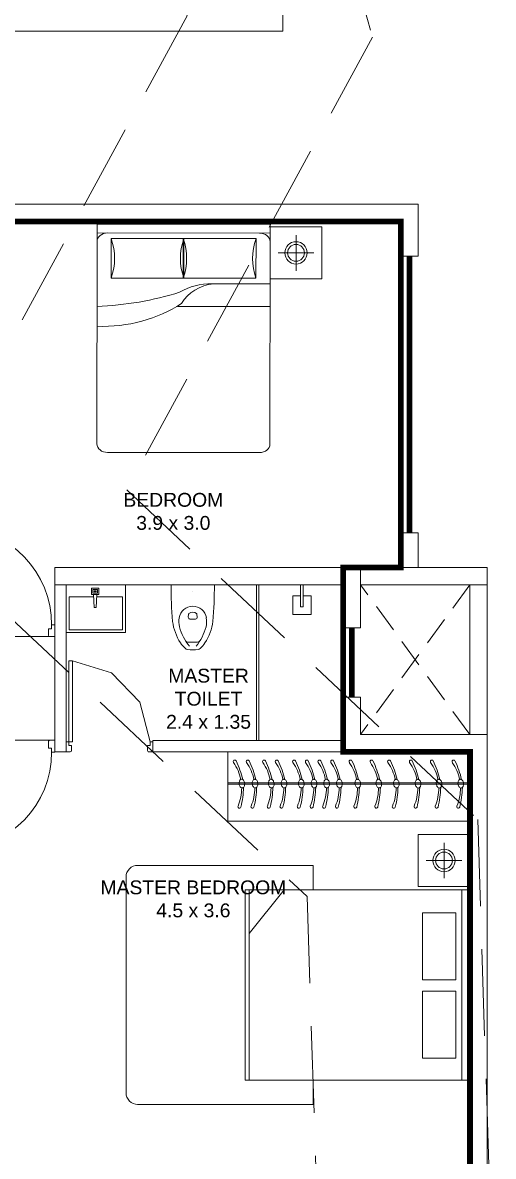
# Model space of a CAD drawing. Header units: inches. Extents: x 27644242 to 29761523, y -859349 to 216979.
# Drawn here: x 29116184 to 29120264, y -326492 to -316659 of the extents above; entities that cross this region are included whole.
import ezdxf

# ---------------------------------------------------------------- set-up
doc = ezdxf.new("R2010")
doc.units = ezdxf.units.IN
doc.header["$MEASUREMENT"] = 0
doc.set_wipeout_variables(frame=1)
for name, pattern in [('01-Xref Col Podium Lvl-1$0$HIDDEN', [0.375, 0.25, -0.125]), ('DASHED2', [0.375, 0.25, -0.125]), ('HIDDEN', [0.375, 0.25, -0.125])]:
    doc.linetypes.add(name, pattern=pattern)
doc.layers.get('Defpoints').update_dxf_attribs({"color": 8})
for name, color, linetype, lineweight in [('AHC-A-DUCT', 14, 'HIDDEN', 5), ('DOOR', 4, 'Continuous', 0), ('DOORS', 1, 'Continuous', 9), ('FURN', 250, 'Continuous', 0), ('RVA Site Boundary', 17, 'Continuous', 15), ('WALL', 7, 'Continuous', 20), ('WINDOW', 162, 'Continuous', 13)]:
    doc.layers.add(name, color=color, linetype=linetype, lineweight=lineweight)
doc.layers.add('text', color=7, linetype='Continuous')
doc.styles.add('AMITS', font='arial.ttf')

# ---------------------------------------------------------------- blocks, each defined once
blk = doc.blocks.new('A$C700F438C')
at = {"layer": 'FURN', "color": 8, "extrusion": (-6.65399e-08, 5.27913e-08, 1)}
for p, q in [((0.0734, 1.5, 0), (1.8303, 1.5001, 0)), ((1.98, 1.5001, 0), (1.53, 1.5001, 0)), ((1.98, 1.5001, 0), (1.53, 1.5001, 0)), ((1.98, 1.5001, 0), (1.53, 1.5001, 0)), ((1.9038, 1.5001, 0), (1.9039, 0.0001, 0)), ((0.0001, 0.0914, 0), (0, 1.4086, 0)), ((1.8548, 1.3782, 0), (1.5121, 1.3782, 0)), ((1.5121, 1.3782, 0), (1.5121, 0.7466, 0)), ((1.8548, 0.7466, 0), (1.8548, 1.3782, 0)), ((1.2673, 0.799, 0), (1.2673, 0.0001, 0)), ((1.5121, 0.122, 0), (1.5121, 0.7536, 0)), ((1.5121, 0.7536, 0), (1.8548, 0.7536, 0)), ((1.5121, 0.7466, 0), (1.8548, 0.7466, 0)), ((1.8548, 0.7536, 0), (1.8549, 0.122, 0)), ((1.4632, 0.503, 0), (1.4632, 0.0001, 0)), ((1.8549, 0.122, 0), (1.5121, 0.122, 0)), ((1.8304, 0.0001, 0), (0.0735, 0, 0)), ((1.9039, 0.0001, 0), (1.9801, 0.0001, 0))]:
    blk.add_line(p, q, dxfattribs=at)
at = {"layer": 'FURN', "linetype": 'Continuous', "lineweight": 0, "extrusion": (-6.65399e-08, 5.27913e-08, 1)}
blk.add_line((1.8304, 0.0001, 0), (1.9174, 0.0001, 0), dxfattribs=at)
at = {"layer": 'FURN', "color": 8, "extrusion": (6.65399e-08, -5.27913e-08, -1)}
for centre, major_axis, ratio, start_param, end_param in [((0.0735, 1.4086, 0), (0, -0.0914, 0), 0.803207, 1.570796, 3.141593), ((1.9589, 1.4544, 0), (0, -1.0771, 0), 0.803207, 0.880587, 1.613256), ((3.067, 1.6025, 0), (0.0001, -2.243, 0), 0.803207, 1.197175, 1.525138), ((1.8304, 1.4087, 0), (0, -0.0914, 0), 0.803207, 3.141593, 4.712389), ((1.6834, 2.1097, 0), (0, -0.762, 0), 0.803207, -0.283794, 0.283794), ((1.6835, 0.0151, 0), (0, -0.762, 0), 0.803207, 2.857799, 3.425387), ((0.6693, 0.0845, 0), (-0.7051, -0.6147, 0), 0.604617, 2.952061, 3.536756), ((-0.0315, 0.1903, 0), (-1.467, -0.4936, 0), 0.581007, 3.019706, 3.343381), ((0.0735, 0.0914, 0), (0, -0.0914, 0), 0.803207, 0, 1.570796), ((1.8304, 0.0915, 0), (0, -0.0914, 0), 0.803207, -1.570796, 0)]:
    blk.add_ellipse(centre, major_axis=major_axis, ratio=ratio, start_param=start_param, end_param=end_param, dxfattribs=at)
at = {"layer": 'FURN', "color": 8, "extrusion": (-6.65399e-08, 5.27913e-08, 1)}
for centre, start_param, end_param in [((1.6835, 1.4851, 0), -0.283794, 0.283794), ((1.6835, -0.6096, 0), 2.857799, 3.425387)]:
    blk.add_ellipse(centre, major_axis=(0, -0.762, 0), ratio=0.803207, start_param=start_param, end_param=end_param, dxfattribs=at)
blk = doc.blocks.new('BEDROOM')
at = {"layer": 'FURN', "linetype": 'Continuous', "extrusion": (-5.00305e-08, -8.66553e-08, 1)}
for p, q in [((1066.1, 501.3, 0), (1066.1, 192.6, 0)), ((911.7, 347, 0), (1220.4, 347, 0))]:
    blk.add_line(p, q, dxfattribs=at)
at = {"layer": 'FURN', "ltscale": 500}
blk.add_line((1314.6, 122.1, 0), (1315.2, -1377.9, 0), dxfattribs=at)
at = {"layer": 'FURN', "ltscale": 0.05, "extrusion": (-5.00305e-08, -8.66553e-08, 1), "elevation": 0}
blk.add_lwpolyline([(1291.1, 122), (841.1, 122), (841.1, 572), (1291.1, 572)], close=True, dxfattribs=at)
at = {"layer": 'FURN', "linetype": 'Continuous', "extrusion": (-5.00305e-08, -8.66553e-08, 1)}
for radius in [97, 72.8]:
    blk.add_circle((1066.1, 347, 0), radius, dxfattribs=at)
at = {"layer": 'FURN', "extrusion": (-3.01072e-07, 1.30707e-07, 1), "xscale": -1000.000000000015, "yscale": 1000.000000000015, "zscale": 1000.000000000007, "rotation": 180.0236273616612}
blk.add_blockref('A$C700F438C', (-665.5, 121.4, 0), dxfattribs=at)
blk = doc.blocks.new('A$C3D5F2F58')
at = {"color": 0, "linetype": 'ByBlock'}
blk.add_wipeout([(187.5, 0), (-187.5, 0), (-185.4, -124.8), (-182.6, -194.2), (-178.7, -263.3), (-175.9, -302), (-169.5, -348.6), (-150.7, -414.8), (-143.6, -432.7), (-131.4, -459.4), (-111.6, -495.4), (-106, -504.2), (-86.3, -529.7), (-71.8, -545.1), (-63.8, -552.7), (-55.8, -558), (-40.6, -562), (-22.7, -564.1), (3.1, -565), (29.6, -563.4), (46.7, -561), (55.8, -558), (74.2, -542.7), (100.9, -511.4), (135.4, -451.2), (158.3, -392.2), (171.2, -340), (178.9, -260.4), (185.1, -136.1), (187.4, -46)], dxfattribs=at)
for p, q in [((-187.5, 0), (187.5, 0)), ((0, -62.5), (0, -62.5)), ((-38.3, -282.4), (-35.8, -255.2)), ((35.8, -255.2), (38.3, -282.4)), ((-24.2, -298), (24.2, -298)), ((-42.5, -496.8), (42.5, -496.8))]:
    blk.add_line(p, q, dxfattribs=at)
at = {"color": 0, "linetype": 'ByBlock', "extrusion": (0, 0, -1)}
for centre, major_axis, ratio, start_param, end_param in [((3903, 5.3), (4087.6, 164.4), 0.940247, 3.100232, 3.182953), ((-3903, 5.4), (-4087.6, 164.4), 0.940247, 3.100232, 3.182953), ((0, -305.1), (84.4, 84.4), 1, 4.07333, 6.922251), ((86.9, -319.1), (146.6, 146.6), 1, 3.705861, 4.079165), ((-24.2, -283.7), (10, 10), 1, 2.356198, 4.018929), ((-27.3, -256), (6.03, 6.03), 1, 4.01894, 4.852375), ((0, -292.3), (-38.2, 38.2), 1, 0.139988, 1.430816), ((24.2, -283.7), (-10, 10), 1, 2.264265, 3.926995), ((27.3, -256), (6.03, 6.03), 1, -0.139979, 0.693472), ((-86.9, -319.1), (-146.6, 146.6), 1, 2.204028, 2.577331), ((275.8, -257.5), (321.4, 321.4), 1, 3.353441, 3.79389), ((326.3, -245.8), (-323.4, 323.4), 1, 4.816657, 5.23508), ((-326.3, -245.8), (-323.4, 323.4), 1, 2.618909, 3.037332), ((-275.8, -257.5), (-321.4, 321.4), 1, 2.489302, 2.929752), ((-42.5, -474.1), (16.1, 16.1), 1, 2.356198, 3.387836), ((42.5, -474.1), (16.1, 16.1), 1, 1.324559, 2.356198), ((119.3, -350.5), (192.8, 192.8), 1, 3.092098, 3.328462), ((-40.9, -527.4), (24.1, 24.1), 1, 2.528301, 3.092099), ((0, -292.3), (-192.8, 192.8), 1, 3.75489, 4.099099), ((40.9, -527.4), (24.1, 24.1), 1, 1.620298, 2.184095), ((-119.3, -350.5), (192.8, 192.8), 1, 1.383935, 1.620298)]:
    blk.add_ellipse(centre, major_axis=major_axis, ratio=ratio, start_param=start_param, end_param=end_param, dxfattribs=at)
blk = doc.blocks.new('A$C3E645E75')
at = {"extrusion": (0, 0, -1), "zscale": -0.9999999999999998, "rotation": 179.9999999999989}
blk.add_blockref('A$C3D5F2F58', (0, 0), dxfattribs=at)
blk = doc.blocks.new('A$C3C731254-flat-1')
at = {"layer": 'FURN'}
for p, q in [((-77430.4, -2820), (-77430.7, -2801.7)), ((-77430.4, -2801.7), (-77317.9, -2797)), ((-77430.4, -2820), (-77317.9, -2824.7))]:
    blk.add_line(p, q, dxfattribs=at)
for points in [[(-77233.3, -3060.6), (-77647.7, -3060.6), (-77647.7, -2547.5), (-77233.3, -2547.5)], [(-77262.7, -2843), (-77262.7, -2778.3), (-77317.9, -2778.3), (-77317.9, -2843)], [(-77275, -2830.8), (-77275, -2790.5), (-77305.7, -2790.5), (-77305.7, -2830.8)], [(-77287.2, -2818.6), (-77287.2, -2802.7), (-77293.4, -2802.7), (-77293.4, -2818.6)]]:
    blk.add_lwpolyline(points, close=True, dxfattribs=at)
blk.add_lwpolyline([(-77338.5, -2823.8), (-77338.5, -3036.2), (-77623.2, -3036.2), (-77623.2, -2571.9), (-77338.5, -2571.9), (-77338.5, -2797.8)], dxfattribs=at)
blk = doc.blocks.new('A$C3A956F37-flat-1')
at = {"layer": 'FURN'}
blk.add_line((-168.3, 90.2), (0, 90.2), dxfattribs=at)
for points in [[(-97.1, 66.7), (-97.1, 0), (-258.5, 0), (-258.5, 161.4), (-97.1, 161.4), (-97.1, 90.2)], [(0, 67.1), (-191.4, 67.1), (-191.4, 90.2), (-168.3, 90.2)]]:
    blk.add_lwpolyline(points, dxfattribs=at)
blk = doc.blocks.new('1')
at = {"layer": 'FURN'}
for p, q in [((-479.4, 2011, 0), (121.5, 2011.2, 0)), ((-478.5, 2011, 0), (-478.5, -89, 0)), ((-210.1, 2011.1, 0), (-209.6, -89, 0)), ((-198.1, 2011.1, 0), (-197.6, -88.9, 0)), ((121.5, 2011.2, 0), (121.5, -88.8, 0)), ((-478.6, -89, 0), (122.3, -88.8, 0))]:
    blk.add_line(p, q, dxfattribs=at)
at = {"layer": 'FURN', "extrusion": (-6.40542e-09, 9.36485e-09, 1)}
for points in [[(-166.1, 1884.4, 0.144333), (-167.8, 1893.3, 0.107177), (-175.4, 1902.7, 0.077818), (-186.5, 1909, 0.065016), (-201.4, 1912.6, 0.065016), (-216.7, 1912.1, 0.077818), (-228.9, 1908.2, 0.107177), (-238.3, 1900.6, 0.144333), (-241.7, 1892.2, 0.144333), (-240.1, 1883.3, 0.107177), (-232.4, 1873.9, 0.077818), (-221.3, 1867.6, 0.065016), (-206.4, 1864, 0.065016), (-191.1, 1864.5, 0.077818), (-178.9, 1868.4, 0.107177), (-169.5, 1876, 0.144333)], [(-166, 1770.8, 0.144333), (-167.7, 1779.7, 0.107177), (-175.4, 1789.1, 0.077818), (-186.5, 1795.5, 0.065016), (-201.4, 1799, 0.065016), (-216.7, 1798.6, 0.077818), (-228.8, 1794.6, 0.107177), (-238.2, 1787, 0.144333), (-241.7, 1778.6, 0.144333), (-240, 1769.7, 0.107177), (-232.4, 1760.3, 0.077818), (-221.3, 1754, 0.065016), (-206.4, 1750.5, 0.065016), (-191.1, 1750.9, 0.077818), (-178.9, 1754.8, 0.107177), (-169.5, 1762.4, 0.144333)], [(-166.1, 1629.9, 0.144333), (-167.8, 1638.8, 0.107177), (-175.4, 1648.2, 0.077818), (-186.5, 1654.5, 0.065016), (-201.4, 1658.1, 0.065016), (-216.7, 1657.6, 0.077818), (-228.9, 1653.7, 0.107177), (-238.3, 1646.1, 0.144333), (-241.7, 1637.7, 0.144333), (-240.1, 1628.8, 0.107177), (-232.4, 1619.4, 0.077818), (-221.3, 1613.1, 0.065016), (-206.4, 1609.5, 0.065016), (-191.1, 1610, 0.077818), (-178.9, 1613.9, 0.107177), (-169.5, 1621.5, 0.144333)], [(-166, 1519.3, 0.144333), (-167.7, 1528.2, 0.107177), (-175.4, 1537.6, 0.077818), (-186.5, 1544, 0.065016), (-201.4, 1547.5, 0.065016), (-216.7, 1547.1, 0.077818), (-228.8, 1543.1, 0.107177), (-238.2, 1535.5, 0.144333), (-241.7, 1527.1, 0.144333), (-240, 1518.2, 0.107177), (-232.4, 1508.8, 0.077818), (-221.3, 1502.5, 0.065016), (-206.4, 1499, 0.065016), (-191.1, 1499.4, 0.077818), (-178.9, 1503.3, 0.107177), (-169.5, 1510.9, 0.144333)], [(-166.1, 1369.4, 0.144333), (-167.8, 1378.3, 0.107177), (-175.4, 1387.7, 0.077818), (-186.5, 1394, 0.065016), (-201.4, 1397.6, 0.065016), (-216.7, 1397.1, 0.077818), (-228.9, 1393.2, 0.107177), (-238.3, 1385.6, 0.144333), (-241.7, 1377.2, 0.144333), (-240.1, 1368.3, 0.107177), (-232.4, 1358.9, 0.077818), (-221.3, 1352.6, 0.065016), (-206.4, 1349, 0.065016), (-191.1, 1349.5, 0.077818), (-178.9, 1353.4, 0.107177), (-169.5, 1361, 0.144333)], [(-166, 1258.8, 0.144333), (-167.7, 1267.7, 0.107177), (-175.4, 1277.1, 0.077818), (-186.5, 1283.5, 0.065016), (-201.4, 1287, 0.065016), (-216.7, 1286.6, 0.077818), (-228.8, 1282.6, 0.107177), (-238.2, 1275, 0.144333), (-241.7, 1266.6, 0.144333), (-240, 1257.7, 0.107177), (-232.4, 1248.3, 0.077818), (-221.3, 1242, 0.065016), (-206.4, 1238.5, 0.065016), (-191.1, 1238.9, 0.077818), (-178.9, 1242.8, 0.107177), (-169.5, 1250.4, 0.144333)], [(-166, 1150, 0.144333), (-167.7, 1159, 0.107177), (-175.3, 1168.3, 0.077818), (-186.4, 1174.7, 0.065016), (-201.3, 1178.2, 0.065016), (-216.6, 1177.8, 0.077818), (-228.8, 1173.8, 0.107177), (-238.2, 1166.2, 0.144333), (-241.6, 1157.8, 0.144333), (-240, 1148.9, 0.107177), (-232.3, 1139.5, 0.077818), (-221.2, 1133.2, 0.065016), (-206.3, 1129.7, 0.065016), (-191, 1130.1, 0.077818), (-178.8, 1134, 0.107177), (-169.4, 1141.6, 0.144333)], [(-165.9, 1039.5, 0.144333), (-167.6, 1048.4, 0.107177), (-175.3, 1057.7, 0.077818), (-186.4, 1064.1, 0.065016), (-201.3, 1067.6, 0.065016), (-216.6, 1067.2, 0.077818), (-228.8, 1063.3, 0.107177), (-238.2, 1055.6, 0.144333), (-241.6, 1047.2, 0.144333), (-239.9, 1038.3, 0.107177), (-232.3, 1028.9, 0.077818), (-221.2, 1022.6, 0.065016), (-206.3, 1019.1, 0.065016), (-191, 1019.5, 0.077818), (-178.8, 1023.4, 0.107177), (-169.4, 1031.1, 0.144333)], [(-165.9, 880.1, 0.144333), (-167.5, 889, 0.107177), (-175.2, 898.4, 0.077818), (-186.3, 904.7, 0.065016), (-201.2, 908.2, 0.065016), (-216.5, 907.8, 0.077818), (-228.7, 903.9, 0.107177), (-238.1, 896.3, 0.144333), (-241.5, 887.9, 0.144333), (-239.9, 879, 0.107177), (-232.2, 869.6, 0.077818), (-221.1, 863.2, 0.065016), (-206.2, 859.7, 0.065016), (-190.9, 860.1, 0.077818), (-178.7, 864.1, 0.107177), (-169.3, 871.7, 0.144333)], [(-165.8, 697.8, 0.144333), (-167.5, 706.8, 0.107177), (-175.1, 716.1, 0.077818), (-186.2, 722.5, 0.065016), (-201.1, 726, 0.065016), (-216.4, 725.6, 0.077818), (-228.6, 721.6, 0.107177), (-238, 714, 0.144333), (-241.4, 705.6, 0.144333), (-239.8, 696.7, 0.107177), (-232.1, 687.3, 0.077818), (-221, 681, 0.065016), (-206.1, 677.5, 0.065016), (-190.8, 677.9, 0.077818), (-178.6, 681.8, 0.107177), (-169.2, 689.4, 0.144333)], [(-165.7, 545.6, 0.144333), (-167.4, 554.5, 0.107177), (-175, 563.9, 0.077818), (-186.2, 570.2, 0.065016), (-201.1, 573.7, 0.065016), (-216.3, 573.3, 0.077818), (-228.5, 569.4, 0.107177), (-237.9, 561.8, 0.144333), (-241.4, 553.4, 0.144333), (-239.7, 544.5, 0.107177), (-232.1, 535.1, 0.077818), (-220.9, 528.7, 0.065016), (-206.1, 525.2, 0.065016), (-190.8, 525.6, 0.077818), (-178.6, 529.6, 0.107177), (-169.2, 537.2, 0.144333)], [(-165.6, 357.3, 0.144333), (-167.3, 366.3, 0.107177), (-175, 375.6, 0.077818), (-186.1, 382, 0.065016), (-201, 385.5, 0.065016), (-216.3, 385.1, 0.077818), (-228.5, 381.1, 0.107177), (-237.9, 373.5, 0.144333), (-241.3, 365.1, 0.144333), (-239.6, 356.2, 0.107177), (-232, 346.8, 0.077818), (-220.9, 340.5, 0.065016), (-206, 337, 0.065016), (-190.7, 337.4, 0.077818), (-178.5, 341.3, 0.107177), (-169.1, 348.9, 0.144333)], [(-165.6, 175.1, 0.144333), (-167.2, 184, 0.107177), (-174.9, 193.4, 0.077818), (-186, 199.7, 0.065016), (-200.9, 203.2, 0.065016), (-216.2, 202.8, 0.077818), (-228.4, 198.9, 0.107177), (-237.8, 191.3, 0.144333), (-241.2, 182.9, 0.144333), (-239.6, 174, 0.107177), (-231.9, 164.6, 0.077818), (-220.8, 158.2, 0.065016), (-205.9, 154.7, 0.065016), (-190.6, 155.1, 0.077818), (-178.4, 159.1, 0.107177), (-169, 166.7, 0.144333)], [(-165.5, -12.9, 0.144333), (-167.1, -4, 0.107177), (-174.8, 5.4, 0.077818), (-185.9, 11.7, 0.065016), (-200.8, 15.2, 0.065016), (-216.1, 14.8, 0.077818), (-228.3, 10.9, 0.107177), (-237.7, 3.3, 0.144333), (-241.1, -5.1, 0.144333), (-239.5, -14, 0.107177), (-231.8, -23.4, 0.077818), (-220.7, -29.8, 0.065016), (-205.8, -33.3, 0.065016), (-190.5, -32.9, 0.077818), (-178.3, -28.9, 0.107177), (-168.9, -21.3, 0.144333)]]:
    blk.add_lwpolyline(points, format="xyb", close=True, dxfattribs=at)
for points in [[(-171.2, 1874.1, 0.057952), (-0.6, 1897.3, 1.08017), (-9.1, 1922.2, -0.102886), (-166.6, 1890.3, -0.821198)], [(-171.2, 1760.5, 0.057952), (-0.6, 1783.7, 1.08017), (-9, 1808.7, -0.102886), (-166.5, 1776.7, -0.821198)], [(-171.2, 1619.6, 0.057952), (-0.6, 1642.8, 1.08017), (-9.1, 1667.7, -0.102886), (-166.6, 1635.8, -0.821198)], [(-171.2, 1509, 0.057952), (-0.6, 1532.2, 1.08017), (-9, 1557.2, -0.102886), (-166.5, 1525.2, -0.821198)], [(-171.2, 1359.1, 0.057952), (-0.6, 1382.3, 1.08017), (-9.1, 1407.2, -0.102886), (-166.6, 1375.3, -0.821198)], [(-171.2, 1248.5, 0.057952), (-0.6, 1271.7, 1.08017), (-9, 1296.7, -0.102886), (-166.5, 1264.7, -0.821198)], [(-171.1, 1139.7, 0.057952), (-0.5, 1163, 1.08017), (-9, 1187.9, -0.102886), (-166.5, 1155.9, -0.821198)], [(-171.1, 1029.1, 0.057952), (-0.5, 1052.4, 1.08017), (-8.9, 1077.3, -0.102886), (-166.4, 1045.4, -0.821198)], [(-171, 869.8, 0.057952), (-0.4, 893, 1.08017), (-8.9, 917.9, -0.102886), (-166.4, 886, -0.821198)], [(-170.9, 687.5, 0.057952), (-0.3, 710.7, 1.08017), (-8.8, 735.7, -0.102886), (-166.3, 703.7, -0.821198)], [(-170.9, 535.3, 0.057952), (-0.2, 558.5, 1.08017), (-8.7, 583.4, -0.102886), (-166.2, 551.5, -0.821198)], [(-170.8, 347, 0.057952), (-0.2, 370.2, 1.08017), (-8.6, 395.2, -0.102886), (-166.1, 363.2, -0.821198)], [(-170.7, 164.8, 0.057952), (-0.1, 188, 1.08017), (-8.6, 212.9, -0.102886), (-166.1, 181, -0.821198)], [(-170.6, -23.2, 0.057952), (0, 0, 1.08017), (-8.5, 24.9, -0.102886), (-166, -7, -0.821198)]]:
    blk.add_lwpolyline(points, format="xyb", dxfattribs=at)
for centre, radius, start, end in [((-395.3, 1950.4, 0), 13.2, 55.02116, 243.84954), ((-72.6, 2607.6, 0), 745.3, 243.84974, 257.11662), ((-161.5, 2284.6, 0), 394.6, 235.02139, 258.51845), ((-395.2, 1836.9, 0), 13.2, 55.02116, 243.84954), ((-72.6, 2494, 0), 745.3, 243.84974, 257.11662), ((-161.5, 2171, 0), 394.6, 235.02139, 258.51845), ((-395.3, 1695.9, 0), 13.2, 55.02116, 243.84954), ((-72.6, 2353.1, 0), 745.3, 243.84974, 257.11662), ((-161.5, 2030.1, 0), 394.6, 235.02139, 258.51845), ((-395.2, 1585.4, 0), 13.2, 55.02116, 243.84954), ((-72.6, 2242.5, 0), 745.3, 243.84974, 257.11662), ((-161.5, 1919.5, 0), 394.6, 235.02139, 258.51845), ((-395.3, 1435.4), 13.2, 55.02116, 243.84954), ((-72.6, 2092.6), 745.3, 243.84974, 257.11662), ((-161.5, 1769.6), 394.6, 235.02139, 258.51845), ((-395.2, 1324.9), 13.2, 55.02116, 243.84954), ((-72.6, 1982), 745.3, 243.84974, 257.11662), ((-161.5, 1659), 394.6, 235.02139, 258.51845), ((-395.2, 1216.1), 13.2, 55.02116, 243.84954), ((-72.5, 1873.2), 745.3, 243.84974, 257.11662), ((-161.4, 1550.2), 394.6, 235.02139, 258.51845), ((-395.2, 1105.5), 13.2, 55.02116, 243.84954), ((-72.5, 1762.6), 745.3, 243.84974, 257.11662), ((-161.4, 1439.6), 394.6, 235.02139, 258.51845), ((-395.1, 946.1), 13.2, 55.02116, 243.84954), ((-72.4, 1603.3), 745.3, 243.84974, 257.11662), ((-161.3, 1280.3), 394.6, 235.02139, 258.51845), ((-395, 763.9), 13.2, 55.02116, 243.84954), ((-72.3, 1421), 745.3, 243.84974, 257.11662), ((-161.2, 1098), 394.6, 235.02139, 258.51845), ((-394.9, 611.6), 13.2, 55.02116, 243.84954), ((-72.3, 1268.8), 745.3, 243.84974, 257.11662), ((-161.2, 945.8), 394.6, 235.02139, 258.51845), ((-394.9, 423.4), 13.2, 55.02116, 243.84954), ((-72.2, 1080.5), 745.3, 243.84974, 257.11662), ((-161.1, 757.5), 394.6, 235.02139, 258.51845), ((-394.8, 241.1), 13.2, 55.02116, 243.84954), ((-72.1, 898.3), 745.3, 243.84974, 257.11662), ((-161, 575.3), 394.6, 235.02139, 258.51845), ((-394.7, 53.1), 13.2, 55.02116, 243.84954), ((-72, 710.3), 745.3, 243.84974, 257.11662), ((-160.9, 387.3), 394.6, 235.02139, 258.51845)]:
    blk.add_arc(centre, radius, start, end, dxfattribs=at)
blk = doc.blocks.new('edddew234')
at = {"layer": 'FURN', "linetype": 'Continuous', "extrusion": (5.00305e-08, 8.66553e-08, 1)}
for p, q in [((1390.9, 2058.4, 0), (1390.9, 1749.7, 0)), ((1545.3, 1904, 0), (1236.6, 1904, 0))]:
    blk.add_line(p, q, dxfattribs=at)
at = {"layer": 'FURN', "ltscale": 0.05, "extrusion": (5.00305e-08, 8.66553e-08, 1)}
for p, q in [((1615.9, 1650, 0), (-334.1, 1650, 0)), ((-334.1, 1650, 0), (-334.1, 0, 0)), ((5.5, 1650, 0), (-299.5, 1271.1, 0)), ((-299.5, 1650, 0), (-299.5, 0, 0)), ((1546.7, 1650, 0), (1546.7, 0, 0)), ((1615.9, 1650, 0), (1615.9, 0, 0)), ((1615.9, 0, 0), (-334.1, 0, 0))]:
    blk.add_line(p, q, dxfattribs=at)
blk.add_lwpolyline([(1165.9, 1679), (1615.9, 1679), (1615.9, 2129), (1165.9, 2129)], close=True, dxfattribs=at)
at = {"layer": 'FURN', "linetype": 'Continuous', "extrusion": (5.00305e-08, 8.66553e-08, 1)}
for points in [[(1494.4, 1449.2), (1203.1, 1449.2), (1203.1, 869.5), (1494.4, 869.5)], [(1494.4, 189.8), (1203.1, 189.8), (1203.1, 769.5), (1494.4, 769.5)]]:
    blk.add_lwpolyline(points, close=True, dxfattribs=at)
for radius in [97, 72.8]:
    blk.add_circle((1390.9, 1904), radius, dxfattribs=at)
blk = doc.blocks.new('A$C6E20521E-flat-1-flatten-1')
at = {"layer": 'DOORS', "color": 251}
for p, q in [((-63, 103.5), (-63, 948.9)), ((-63, 948.9), (-27, 948.9)), ((-27, 103.5), (-27, 948.9)), ((-900, 0), (-900, 103.5)), ((-873, 103.5), (-900, 103.5)), ((-873, 67.5), (-873, 103.5)), ((-27, 103.5), (-63, 103.5)), ((-27, 103.5), (0, 103.5)), ((-27, 67.5), (-27, 103.5)), ((0, 0), (0, 103.5)), ((0, 0), (-900, 0)), ((-846, 67.5), (-873, 67.5)), ((-846, 13.5), (-846, 67.5)), ((-54, 13.5), (-54, 67.5)), ((-54, 67.5), (-27, 67.5)), ((-859.5, 0), (-900, 0)), ((-40.5, 0), (0, 0))]:
    blk.add_line(p, q, dxfattribs=at)
at = {"layer": 'DOORS', "color": 251, "extrusion": (0, 0, -1)}
for centre, major_axis, start_param, end_param in [((-27, 103.5), (-729.3, -428.8), 0.531535, 2.059765), ((-859.5, 13.5), (-11.7, -6.7), 3.665191, 5.235988), ((-40.5, 13.5), (-11.7, -6.7), 5.235988, 6.806784)]:
    blk.add_ellipse(centre, major_axis=major_axis, ratio=1, start_param=start_param, end_param=end_param, dxfattribs=at)
blk = doc.blocks.new('A$C65A37FE3-flatten-3')
at = {"layer": 'DOOR', "color": 252, "true_color": 0x939598}
for p, q in [((0, -33.8), (0, 0)), ((0, 0), (86.3, 0)), ((11.3, -45), (56.3, -45)), ((56.3, -45), (56.3, -22.5)), ((56.3, -22.5), (86.3, -22.5)), ((86.3, -22.5), (86.3, 0)), ((86.3, -22.5), (86.3, -52.5)), ((86.3, -22.5), (791, -22.5)), ((86.3, -52.5), (791, -52.5)), ((791, -52.5), (791, -22.5)), ((0, -716.5), (0, -750.2)), ((0, -750.2), (86.3, -750.2)), ((11.3, -705.2), (56.3, -705.2)), ((56.3, -705.2), (56.3, -727.7)), ((56.3, -727.7), (86.3, -727.7)), ((86.3, -727.7), (86.3, -750.2))]:
    blk.add_line(p, q, dxfattribs=at)
for points in [[(0, -33.8), (3.3, -41.7), (11.3, -45)], [(86.3, -727.7), (430.2, -638.2), (686.8, -392.3), (790.8, -52.5)], [(11.3, -705.2), (5.6, -706.7), (1.5, -710.8), (0, -716.5)]]:
    blk.add_lwpolyline(points, dxfattribs=at)
blk = doc.blocks.new('RFRHHHJJJ')
at = {"layer": 'AHC-A-DUCT', "linetype": 'DASHED2', "ltscale": 1000}
for p, q in [((300, 3451.1), (-650, 2151.1)), ((300, 2151.1), (-650, 3451.1))]:
    blk.add_line(p, q, dxfattribs=at)
at = {"layer": 'Defpoints', "ltscale": 500}
blk.add_lwpolyline([(-11600, 6601.1, 50, 50, 0), (-7600, 6601.1, 50, 50, 0), (-7600, 4351.1, 50, 50, 0), (-7450, 4351.1, 50, 50, 0), (-7450, 4451.1, 50, 50, 0), (-5650, 4451.1, 50, 50, 0), (-5650, 5201.1, 50, 50, 0), (-4200, 5201.1, 50, 50, 0), (-4200, 6601.1, 50, 50, 0), (-300, 6601.1, 50, 50, 0), (-300, 3601.1, 50, 50, 0), (-800, 3601.1, 50, 50, 0), (-800, 2001.1, 50, 50, 0), (300, 2001.1, 50, 50, 0), (300, -1598.7, 50, 50, 0), (-4300, -1598.7, 50, 50, 0), (-4300, -1598.9, 50, 50, 0), (-8000, -1598.9, 50, 50, 0), (-8000, -1598.9, 50, 50, 0), (-11600, -1598.9, 50, 50, 0), (-11600, 6601.1, 50, 50, 0)], format="xyseb", dxfattribs=at)
at = {"layer": 'FURN', "ltscale": 500}
for p, q in [((-1550, 2101.1), (-1550, 3451.2)), ((-1530, 2101.1), (-1530, 3451.2))]:
    blk.add_line(p, q, dxfattribs=at)
at = {"layer": 'FURN', "ltscale": 1000, "elevation": 0}
blk.add_lwpolyline([(-1059.5, 805.3), (-1059.5, 1017.3), (-2581.5, 1017.3, 0.414214), (-2681.5, 917.3), (-2681.5, -956.4, 0.414214), (-2581.5, -1056.4), (-1059.5, -1056.4), (-1059.5, -844.7)], format="xyb", dxfattribs=at)
at = {"layer": 'WALL', "ltscale": 500}
for p, q in [((-4350, 6751.1), (-150, 6751.1)), ((-4350, 6601.1), (-300, 6601.1)), ((-300, 6301.1), (-150, 6301.1)), ((-150, 3901.1), (-300, 3901.1)), ((-350, 3601.1), (-3300, 3601.1)), ((-3300, 3601.1), (-3300, 2001.1)), ((-3200, 3451.1), (-3200, 2001.1)), ((-800, 3451.1), (-800, 3076.1)), ((-650, 3451.1), (-650, 3076.1)), ((-800, 3076.1), (-650, 3076.1)), ((-800, 2001.1), (-800, 2476.1)), ((-800, 2476.1), (-650, 2476.1)), ((-650, 2476.1), (-650, 2151.1)), ((-3300, 2001.1), (-3300, 2101.1)), ((-650, 2151.1), (450, 2151.1)), ((-3300, 2001.1), (-3200, 2001.1)), ((300, 2001.1), (-800, 2001.1))]:
    blk.add_line(p, q, dxfattribs=at)
at = {"layer": 'WALL', "transparency": 33554687}
for p, q in [((-150, 6301.1), (-150, 6751.1)), ((-300, 6301.1), (-300, 6601.1)), ((-300, 3601.1), (-300, 3901.1)), ((-150, 3601.1), (-150, 3901.1))]:
    blk.add_line(p, q, dxfattribs=at)
at = {"layer": 'WALL', "ltscale": 500}
blk.add_lwpolyline([(-650, 3451.1), (450, 3451.1), (450, 3601.1), (-650, 3601.1)], close=True, dxfattribs=at)
for points in [[(450, 2151.1), (450, 3451.1), (300, 3451.1), (300, 2151.1), (300, 2151.1)], [(-800, 2101.1), (-2449.8, 2101.1), (-2449.8, 2001.1), (-800, 2001.1)], [(300, 2151.1), (450, 2151.1), (450, -1748.9), (-325, -1748.9)], [(300, -1598.9), (300, 2001.1)]]:
    blk.add_lwpolyline(points, dxfattribs=at)
at = {"layer": 'WINDOW', "ltscale": 500, "const_width": 50}
for points in [[(-225, 6301.1), (-225, 3901.1)], [(-725, 3076.1), (-725, 2476.1)]]:
    blk.add_lwpolyline(points, dxfattribs=at)
at = {"xscale": -1, "rotation": 270.0000000000088}
for name, p in [('A$C3C731254-flat-1', (-139.4, 80684.4)), ('A$C3A956F37-flat-1', (-1237.1, 3451.2))]:
    blk.add_blockref(name, p, dxfattribs=at)
at = {"layer": 'DOOR', "ltscale": 500, "xscale": -1}
blk.add_blockref('A$C6E20521E-flat-1-flatten-1', (-4200, 3001.1), dxfattribs=at)
at = {"layer": 'DOOR', "ltscale": 500, "rotation": 180}
blk.add_blockref('A$C6E20521E-flat-1-flatten-1', (-4200, 2102.1), dxfattribs=at)
at = {"layer": 'FURN', "ltscale": 500, "xscale": -1}
for name, p, rotation in [('BEDROOM', (-1555.3, 5263.3, 0), 270), ('1', (211, 1522.5, 0), 89.99999999999994)]:
    blk.add_blockref(name, p, dxfattribs=dict(at, rotation=rotation))
at = {"layer": 'FURN', "ltscale": 500}
blk.add_blockref('edddew234', (-1315.9, -844.7, 0), dxfattribs=at)
at = {"layer": 'WALL', "ltscale": 500, "rotation": 90.00000000000104}
blk.add_blockref('A$C65A37FE3-flatten-3', (-3200, 2001.1), dxfattribs=at)
at = {"layer": 'text', "ltscale": 100, "char_height": 120, "width": 1715.235, "attachment_point": 9, "style": 'AMITS'}
for s, insert in [('\\pxqc;BEDROOM\\P3.9 x 3.0', (-1414.3, 3925.7)), ('\\pxqc;MASTER \\PTOILET\\P2.4 x 1.35', (-1108.8, 2200.7)), ('\\pxqc;MASTER BEDROOM\\P4.5 x 3.6', (-1240.4, 564.9))]:
    blk.add_mtext(s, dxfattribs=dict(at, insert=insert))
at = {"layer": 'FURN', "rotation": 179.9997802697438}
blk.add_blockref('A$C3E645E75', (-2103.8, 3451.1), dxfattribs=at)
at = {"layer": 'WALL'}
blk.add_line((-3300, 3451.1), (-800, 3451.1), dxfattribs=at)

msp = doc.modelspace()

# ---------------------------------------------------------------- linework, layer by layer
at = {"layer": 'RVA Site Boundary', "color": 252, "linetype": '01-Xref Col Podium Lvl-1$0$HIDDEN', "ltscale": 3000}
for points in [[(29117718.7, -311216.8), (29119000.2, -316001.7), (29119215.6, -316784.5), (29117086.3, -320710.5), (29120128.5, -323571.1), (29120264, -327783.5), (29119608, -329166.7), (29119396.5, -329148.3), (29112326.4, -328534.2), (29110333.9, -328279.6), (29110024.9, -326671.9), (29106866.2, -326088.2), (29106629.4, -326044.5), (29097502.2, -323828.9), (29091800.9, -325657.3), (29090486.5, -326000.5), (29084527.9, -325833.9), (29078613.6, -326028.7), (29077895.4, -326094.1), (29070593.9, -326511), (29062280.8, -327267.7)], [(29116271.1, -311609.9), (29117552.6, -316394.8), (29117609.1, -316600.3), (29115216.7, -321011.5), (29118649.2, -324239.1), (29118753.1, -327468.8), (29118699.3, -327582.1), (29112486.4, -327042.5), (29111601.8, -326929.4), (29111304.6, -325383), (29107138.7, -324613.2), (29106942.8, -324577), (29097446, -322271.6), (29091382, -324216.3), (29090314.6, -324495.1), (29084524.2, -324333.2), (29078520.7, -324530.9), (29077784.5, -324598), (29070483.2, -325014.9), (29062056.4, -325781.9)]]:
    msp.add_lwpolyline(points, dxfattribs=at)
at = {"layer": 'WALL', "ltscale": 500}
msp.add_lwpolyline([(29106239.4, -311509.2), (29106239.4, -308834), (29118439.4, -308834), (29118439.4, -316734), (29107889.4, -316734.2)], dxfattribs=at)

# ---------------------------------------------------------------- next in the draw order: block references
msp.add_blockref('RFRHHHJJJ', (29119761.6, -324985.1), dxfattribs=at)

doc.saveas('drawing.dxf')
